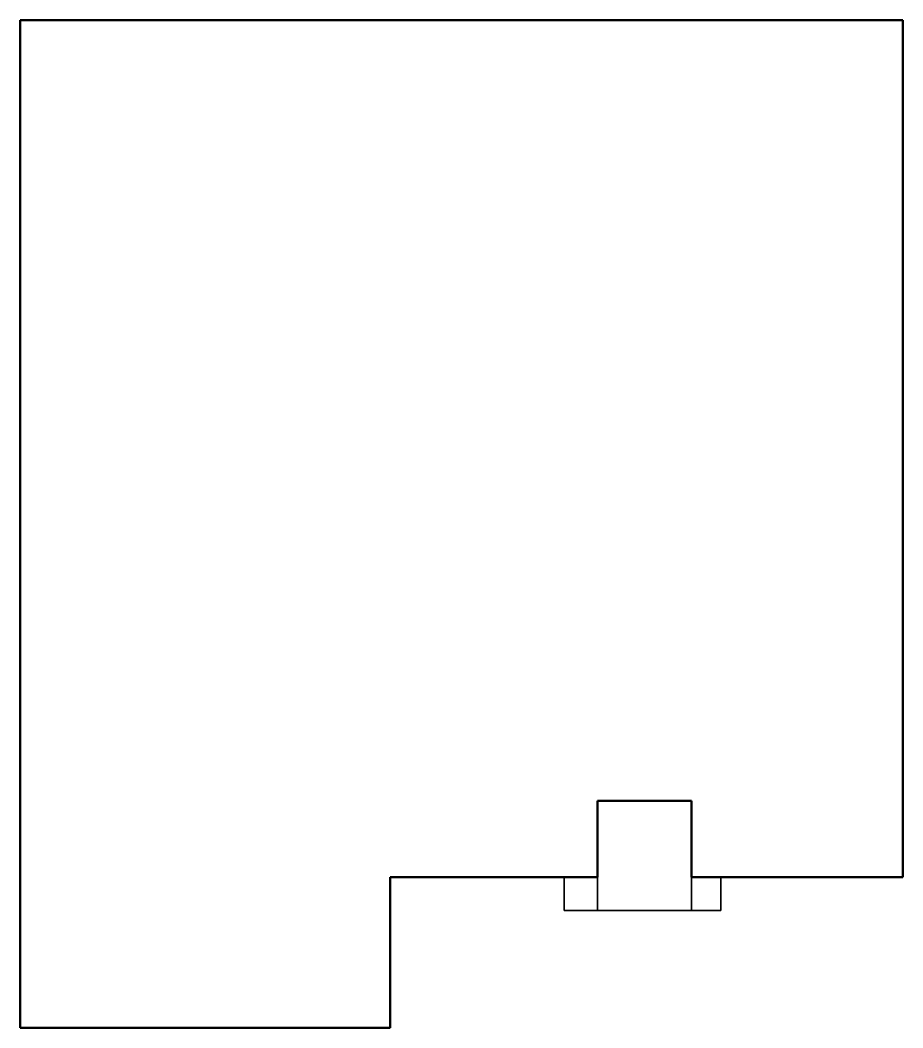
# Model space of a CAD drawing. Header units: feet. Extents: x 475565.2 to 475610.3, y 2099624 to 2099675.5.
import ezdxf

# ---------------------------------------------------------------- set-up
doc = ezdxf.new("R2010")
doc.units = ezdxf.units.FT
doc.header["$MEASUREMENT"] = 0
doc.layers.add('BLDG', color=250, linetype='Continuous', lineweight=50)
doc.layers.add('SEC', color=251, linetype='Continuous', lineweight=35)

msp = doc.modelspace()

# ---------------------------------------------------------------- linework, layer by layer
at = {"layer": 'BLDG'}
for p, q in [((475565.17, 2099675.511), (475610.27, 2099675.511)), ((475565.17, 2099624.011), (475565.17, 2099675.511)), ((475610.27, 2099675.511), (475610.27, 2099631.711)), ((475599.47, 2099635.611), (475594.67, 2099635.611)), ((475594.67, 2099635.611), (475594.67, 2099631.711)), ((475599.47, 2099631.711), (475599.47, 2099635.611)), ((475594.67, 2099631.711), (475584.07, 2099631.711)), ((475584.07, 2099631.711), (475584.07, 2099624.011)), ((475610.27, 2099631.711), (475599.47, 2099631.711)), ((475584.07, 2099624.011), (475565.17, 2099624.011))]:
    msp.add_line(p, q, dxfattribs=at)
at = {"layer": 'SEC'}
for p, q in [((475592.97, 2099630.011), (475592.97, 2099631.711)), ((475594.67, 2099631.711), (475594.67, 2099630.011)), ((475599.47, 2099630.011), (475599.47, 2099631.711)), ((475600.97, 2099631.711), (475600.97, 2099630.011)), ((475600.97, 2099630.011), (475592.97, 2099630.011))]:
    msp.add_line(p, q, dxfattribs=at)

doc.saveas('drawing.dxf')
